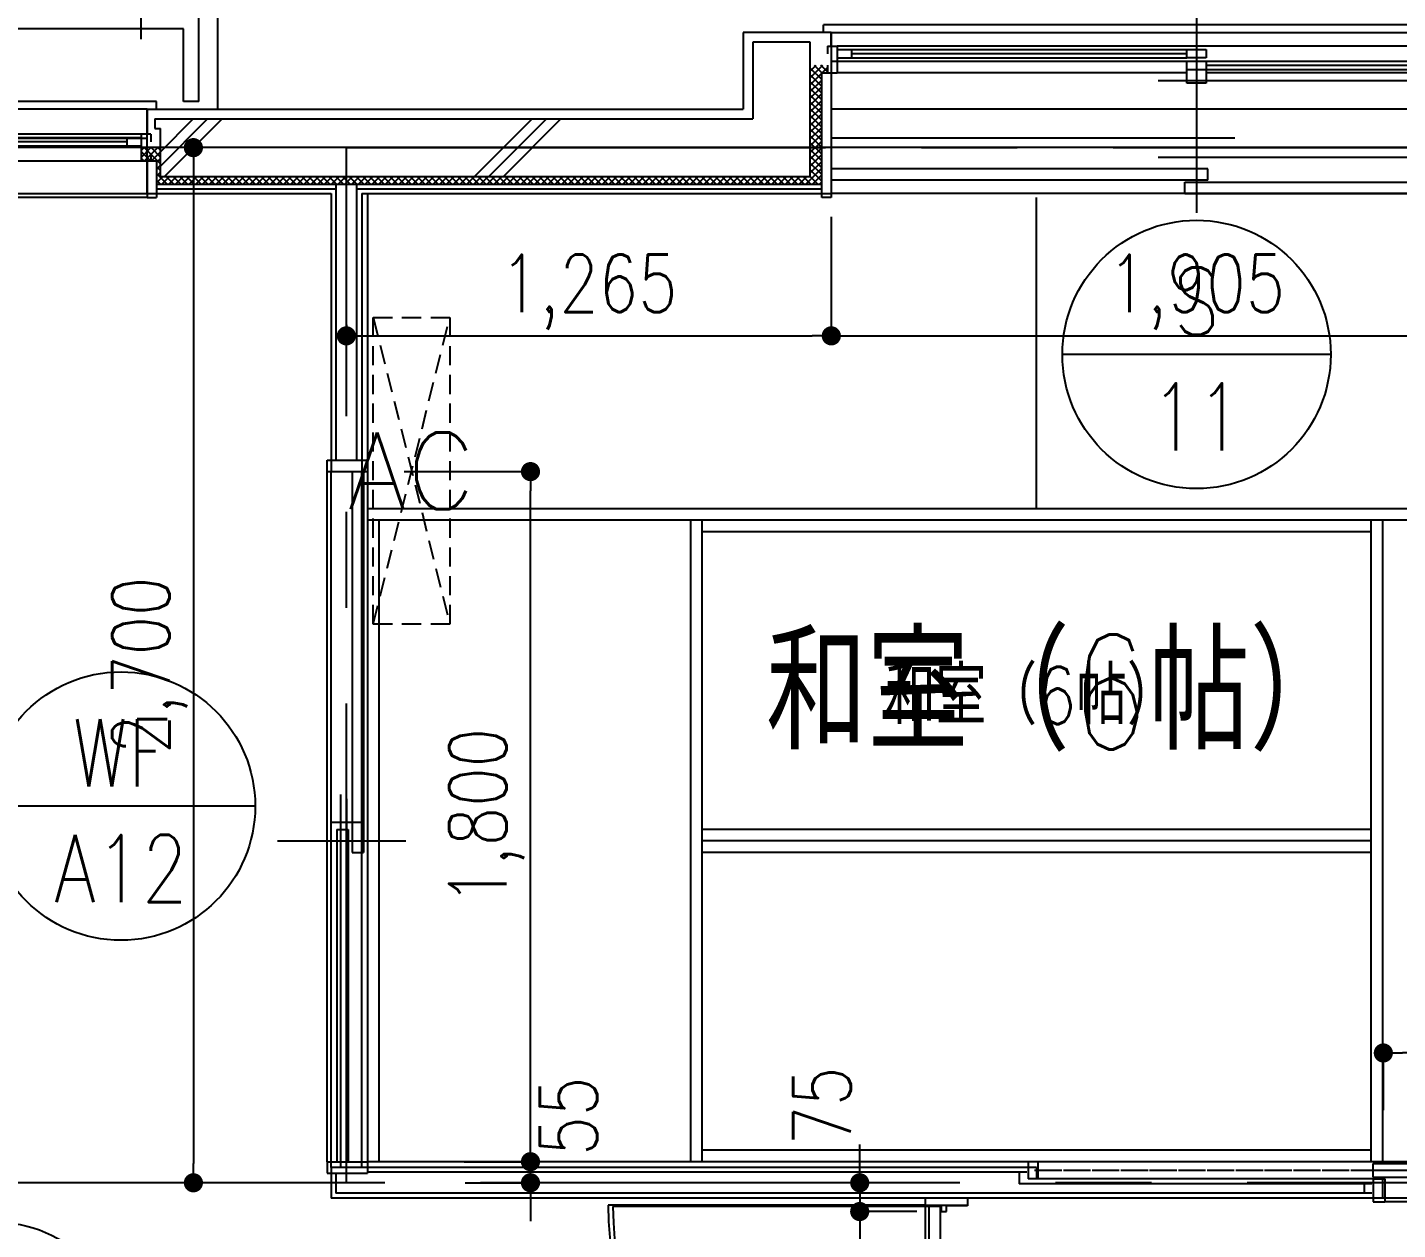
# Model space of a CAD drawing. Header units: millimetres. Extents: x 15495 to 166182, y -39946 to 18307.
# Drawn here: x 32159 to 35733, y 10109 to 13245 of the extents above; entities that cross this region are included whole.
import ezdxf
from ezdxf.enums import TextEntityAlignment as Align

# ---------------------------------------------------------------- set-up
doc = ezdxf.new("R2010")
doc.units = ezdxf.units.MM
doc.header["$LTSCALE"] = 1000
for name, pattern in [('CENTER', [2, 1.25, -0.25, 0.25, -0.25]), ('DASHED', [0.75, 0.5, -0.25]), ('DASHED2', [0.375, 0.25, -0.125])]:
    doc.linetypes.add(name, pattern=pattern)
doc.layers.get('0').update_dxf_attribs({"linetype": 'CONTINUOUS'})
for name, color, linetype in [('DT_ID', 13, 'CONTINUOUS'), ('E_TEXT', 3, 'CONTINUOUS'), ('F_FINI1-50', 190, 'CONTINUOUS'), ('F_FITT1-100', 5, 'CONTINUOUS'), ('F_FITT1-50', 5, 'CONTINUOUS'), ('F_FITT2-100', 1, 'CONTINUOUS'), ('F_FITT2-50', 1, 'CONTINUOUS'), ('K-A_EQP-50', 60, 'CONTINUOUS'), ('SF-A_ELSE-100', 6, 'CONTINUOUS'), ('SF-A_ELSE-50', 6, 'CONTINUOUS'), ('SF-A_EQP-50', 60, 'CONTINUOUS'), ('SF-DT_ID-100', 13, 'CONTINUOUS'), ('SF-E_DIM-50', 3, 'CONTINUOUS'), ('SF-E_GRID-100', 1, 'CENTER'), ('SF-E_GRID-50', 1, 'CENTER'), ('SF-E_TEXT-100', 3, 'CONTINUOUS'), ('SF-E_TEXT-50', 3, 'CONTINUOUS'), ('SF-F_FINI1-100', 190, 'CONTINUOUS'), ('SF-F_FINI1-50', 190, 'CONTINUOUS'), ('SF-F_FINI2-50', 1, 'CONTINUOUS'), ('SF-F_FITT1-100', 5, 'CONTINUOUS'), ('SF-F_FITT1-50', 5, 'CONTINUOUS'), ('SF-F_FITT2-50', 1, 'CONTINUOUS'), ('SF-F_HAT1-50', 9, 'CONTINUOUS'), ('SF-F_LAY2-100', 6, 'CONTINUOUS'), ('SF-F_LAY2-50', 6, 'CONTINUOUS'), ('SF-H-AREA-50', 1, 'CENTER'), ('SF-R_EWALL-50', 7, 'CONTINUOUS'), ('SF-U_FIRE-50', 9, 'CONTINUOUS'), ('SF-U_LGS-50', 120, 'CONTINUOUS'), ('TF-F_FITT1-50', 5, 'CONTINUOUS')]:
    doc.layers.add(name, color=color, linetype=linetype)
doc.styles.add('DIM', font='romans.shx', dxfattribs={"width": 0.8, "bigfont": 'bigfont.shx'})
doc.styles.add('ROOM', font='romans.shx', dxfattribs={"width": 0.8, "bigfont": 'bigfont.shx'})
doc.styles.get("Standard").update_dxf_attribs({"font": 'txt.shx', "bigfont": 'bigfont.shx'})
doc.styles.add('TATE', font='TXT', dxfattribs={"height": 50, "bigfont": 'BIGFONT'})
doc.dimstyles.new('DIM50_3_3', dxfattribs={"dimscale": 50, "dimtxt": 3, "dimasz": 1, "dimexe": 0, "dimexo": 1, "dimgap": 0.5, "dimtad": 1, "dimdec": 1, "dimdsep": 46, "dimlunit": 6, "dimtxsty": 'DIM', "dimblk1": 'DOT', "dimblk2": 'DOT', "dimsah": 1, "dimcen": 1, "dimclrd": 256, "dimclre": 256, "dimclrt": 256, "dimadec": 0, "dimazin": 0, "dimtfac": 1, "dimtdec": 1, "dimtix": 1, "dimtmove": 2, "dimatfit": 3, "dimldrblk": 'DOT', "dimfxl": 1, "dimtvp": 0.833333, "dimtolj": 1, "dimarcsym": 0})

# ---------------------------------------------------------------- blocks, each defined once
blk = doc.blocks.new('TATEGU-KIGOU')
at = {"color": 2}
blk.add_line((350, 0), (-350, 0), dxfattribs=at)
blk.add_circle((0, 0), 350, dxfattribs=at)
at = {"color": 2, "style": 'ROOM', "width": 0.8}
for tag, p in [('建具種別', (0, 51.6)), ('建具番号', (0, -250.1))]:
    blk.add_attdef(tag, text='', height=175, dxfattribs=at).set_placement(p, align=Align.CENTER)
at = {"flags": 1}
for tag, p in [('内法寸法（W）', (-414, -713.8)), ('内法寸法（H）', (-414, -1063.8)), ('階', (-373.6, -1414.3)), ('部屋名', (-373.6, -1786.8)), ('メーカー名', (-373.6, -2148.9)), ('値段', (-373.6, -2498.9)), ('重量', (-373.6, -2848.9)), ('建具形状', (-373.6, -3199)), ('開閉方式', (-373.6, -3549)), ('取付場所', (-373.6, -3899)), ('見込', (-373.6, -4296.3)), ('扉厚', (-373.6, -4646.3)), ('仕上', (-373.6, -4996.3)), ('ガラス', (-373.6, -5346.3)), ('建具金物', (-373.6, -5696.3)), ('枠形状', (-373.6, -6046.3)), ('沓摺形状', (-373.6, -6396.3)), ('特記事項', (-373.6, -6746.3)), ('防火性能', (-373.6, -7096.3))]:
    blk.add_attdef(tag, p, '', height=175, dxfattribs=at)
blk = doc.blocks.new('WD-A11_100')
at = {"layer": 'F_FITT1-100'}
for q in [(-867.2, 415), (-40.2, -412.4)]:
    blk.add_line((-40, 415), q, dxfattribs=at)
blk.add_arc((-39.8, 415), 827.4, 180, 269.9719, dxfattribs=at)
blk = doc.blocks.new('WF-A11_100')
at = {"layer": 'F_FITT1-100'}
for p, q in [((0, 0), (857.5, 0)), ((887.5, -72.5), (0, -72.5))]:
    blk.add_line(p, q, dxfattribs=at)
at = {"layer": 'F_FITT1-100', "linetype": 'DASHED', "ltscale": 0.1}
blk.add_line((1760, -72.5), (887.5, -72.5), dxfattribs=at)
blk = doc.blocks.new('WF-A12_100')
at = {"layer": 'F_FITT1-100'}
for p, q in [((40, 1815), (-40, 1815)), ((-14.1, 1815), (-14.1, 842.4)), ((16.4, 987.6), (16.4, 0)), ((40, 915), (-40, 915))]:
    blk.add_line(p, q, dxfattribs=at)
at = {"layer": 'F_FITT2-100'}
for p, q in [((-40, 1815), (-40, 0)), ((40, 1815), (40, 0))]:
    blk.add_line(p, q, dxfattribs=at)
blk = doc.blocks.new('ROOM')
at = {"layer": 'DT_ID', "flags": 1}
for tag, p in [('室番号', (0, 500)), ('面積', (0, -500)), ('内装制限', (0, -1000)), ('仕上レベル', (0, -1500)), ('スラブレベル', (0, -2000)), ('天井高', (0, -2500)), ('床下地', (0, -3000)), ('床仕上', (0, -3500)), ('巾木高さ', (0, -4000)), ('巾木仕上', (0, -4500)), ('壁下地', (0, -5000)), ('壁仕上', (0, -5500)), ('天井下地', (0, -6000)), ('天井仕上', (0, -6500)), ('見切縁', (0, -7000)), ('備考', (0, -7500))]:
    blk.add_attdef(tag, p, '', height=300, dxfattribs=at)
at = {"layer": 'E_TEXT', "style": 'ROOM', "width": 0.8}
blk.add_attdef('室名', (0, 0), '', height=300, dxfattribs=at)
blk = doc.blocks.new('AW-2_100')
at = {"layer": 'F_FITT1-100'}
for p, q in [((-100, 25), (615, 25)), ((100, -25), (-615, -25))]:
    blk.add_line(p, q, dxfattribs=at)
at = {"layer": 'F_FITT2-100'}
for p, q in [((615, 100), (-615, 100)), ((-615, -120), (615, -120))]:
    blk.add_line(p, q, dxfattribs=at)
at = {"layer": 'SF-F_FITT1-100'}
blk.add_line((0, -200), (0, 200), dxfattribs=at)
blk = doc.blocks.new('AW-3_100')
at = {"layer": 'F_FITT1-100'}
for p, q in [((952.5, -31.6), (952.5, -164.4)), ((852.5, -75), (1905, -75)), ((1052.5, -125), (0, -125))]:
    blk.add_line(p, q, dxfattribs=at)
at = {"layer": 'F_FITT2-100'}
for p, q in [((1905, 0), (0, 0)), ((0, -200), (1905, -200))]:
    blk.add_line(p, q, dxfattribs=at)
blk = doc.blocks.new('S-11_100')
at = {"layer": 'F_FITT1-100'}
for p, q in [((952.5, 192), (952.5, 50.9)), ((852.5, 145), (1905, 145)), ((1052.5, 95), (0, 95))]:
    blk.add_line(p, q, dxfattribs=at)
at = {"layer": 'F_FITT2-100'}
blk.add_line((0, 0), (1905, 0), dxfattribs=at)
blk = doc.blocks.new('SF-BLOCK_100')
at = {"layer": 'SF-A_ELSE-100'}
for p, q in [((2615, 13100), (2615, 13400)), ((2565, 13120), (2565, 13350)), ((2525, 13310), (1105, 13310)), ((2525, 13120), (2525, 13310)), ((2565, 13120), (2525, 13120))]:
    blk.add_line(p, q, dxfattribs=at)
at = {"layer": 'SF-E_GRID-100'}
blk.add_line((34193.36, 13000), (-9114.95, 13000), dxfattribs=at)
at = {"layer": 'SF-F_FINI1-100'}
for p, q in [((4215, 13300), (3985, 13300)), ((3985, 13300), (3985, 13100)), ((4215, 13300), (4215, 12880)), ((2430, 13100), (3985, 13100)), ((2430, 12880), (2430, 13100)), ((2430, 12880), (2910, 12880)), ((2910, 12880), (2910, 12155)), ((2990, 12880), (2990, 12155)), ((2990, 12880), (4215, 12880)), ((4750, 10340), (2910, 10340)), ((2910, 10340), (2910, 10260)), ((4750, 10340), (4750, 10310)), ((5652.5, 10310), (4750, 10310)), ((5652.5, 10310), (5652.5, 10260)), ((4460.31, 10260), (2910, 10260)), ((4460.31, 10240.32), (4460.31, 10260)), ((5652.5, 10260), (4570.31, 10260)), ((4570.31, 10260), (4570.31, 10240.32)), ((4570.31, 10240.32), (4460.31, 10240.32))]:
    blk.add_line(p, q, dxfattribs=at)
at = {"layer": 'SF-F_FITT1-100'}
for p, q in [((2910, 12155), (2990, 12155)), ((4500, 9414.47), (4500, 10238.47))]:
    blk.add_line(p, q, dxfattribs=at)
at = {"layer": 'SF-F_LAY2-100'}
for p, q in [((4750, 12058.33), (4750, 12870)), ((6495, 12028.33), (3005, 12028.33)), ((3877.5, 12028.33), (3877.5, 10355)), ((5622.5, 12028.33), (5622.5, 10355)), ((5622.5, 11191.67), (3877.5, 11191.67))]:
    blk.add_line(p, q, dxfattribs=at)
at = {"layer": 'SF-DT_ID-100'}
for p, values in [((5167.69, 12460.53), {'建具種別': 'S', '建具番号': '11'}), ((2362.2, 11282.49), {'建具種別': 'WF', '建具番号': 'A12'}), ((2028.99, 9848.1), {'建具種別': 'WD', '建具番号': 'A18'})]:
    blk.add_blockref('TATEGU-KIGOU', p, dxfattribs=at).add_auto_attribs(values)
at = {"layer": 'SF-E_TEXT-100'}
ref = blk.add_blockref('ROOM', (4044.96, 11429.9), dxfattribs=at)
ref.add_attrib('室名', '和室（6帖）', (4044.96, 11429.9), dxfattribs={"height": 300, "style": 'ROOM', "width": 0.8})
at = {"layer": 'SF-F_FITT1-100', "xscale": -1}
for name, p in [('AW-3_100', (6120, 13300)), ('S-11_100', (6120, 12880))]:
    blk.add_blockref(name, p, dxfattribs=at)
at = {"layer": 'SF-F_FITT1-100'}
for name, p in [('AW-2_100', (1815, 13000)), ('WD-A11_100', (4500, 9826.47))]:
    blk.add_blockref(name, p, dxfattribs=at)
at = {"layer": 'SF-F_FITT1-100', "xscale": -1, "rotation": 180}
blk.add_blockref('WF-A12_100', (2950, 12155), dxfattribs=at)
at = {"layer": 'SF-F_FITT1-100', "xscale": -1, "yscale": -1}
blk.add_blockref('WF-A11_100', (6505.36, 10260), dxfattribs=at)
blk = doc.blocks.new('DOT')
at = {"color": 0, "linetype": 'ByBlock'}
blk.add_line((-0.5, 0), (-1, 0), dxfattribs=at)
at = {"color": 0, "linetype": 'ByBlock', "const_width": 0.5}
blk.add_lwpolyline([(-0.25, 0, 1), (0.25, 0, 1)], format="xyb", close=True, dxfattribs=at)
blk = doc.blocks.new('*D313')
at = {"layer": 'SF-E_DIM-50', "lineweight": -2}
for p, q in [((34478.8, 10156), (34329.8, 10156)), ((34329.8, 10106), (34329.8, 9406)), ((34478.8, 9356), (34329.8, 9356))]:
    blk.add_line(p, q, dxfattribs=at)
at = {"layer": 'SF-E_DIM-50', "lineweight": -2, "xscale": 50, "yscale": 50, "zscale": 50}
for p, rotation in [((34329.8, 10156), 90), ((34329.8, 9356), 270)]:
    blk.add_blockref('DOT', p, dxfattribs=dict(at, rotation=rotation))
at = {"layer": 'SF-E_DIM-50', "insert": (34228.9, 9799), "char_height": 150, "attachment_point": 5, "rotation": 90, "style": 'DIM'}
blk.add_mtext('\\A1;800', dxfattribs=at)
blk = doc.blocks.new('_DOT')
at = {"color": 0, "linetype": 'ByBlock'}
blk.add_line((-0.5, 0), (-1, 0), dxfattribs=at)
at = {"color": 0, "linetype": 'ByBlock', "const_width": 0.5}
blk.add_lwpolyline([(-0.25, 0, 1), (0.25, 0, 1)], format="xyb", close=True, dxfattribs=at)
blk = doc.blocks.new('*D453')
at = {"layer": 'SF-E_DIM-50', "lineweight": -2}
for p, q in [((32583.1, 10231), (31551, 10231)), ((31551, 9331), (31551, 10181)), ((32073.1, 9281), (31551, 9281))]:
    blk.add_line(p, q, dxfattribs=at)
at = {"layer": 'SF-E_DIM-50', "lineweight": -2, "xscale": 50, "yscale": 50, "zscale": 50}
for p, rotation in [((31551, 10231), 90), ((31551, 9281), 270)]:
    blk.add_blockref('DOT', p, dxfattribs=dict(at, rotation=rotation))
at = {"layer": 'SF-E_DIM-50', "insert": (31451, 9756), "char_height": 150, "attachment_point": 5, "rotation": 90, "style": 'DIM'}
blk.add_mtext('\\A1;950', dxfattribs=at)
blk = doc.blocks.new('WD-A11_50')
at = {"layer": 'F_FITT1-50'}
for p, q in [((-30.5, -61.8), (-854.5, -61.8)), ((70.3, -40), (-39.7, -40)), ((-39.7, -60), (-39.7, -40)), ((1.8, -60), (-39.7, -60)), ((0, -61.8), (-30.5, -61.8)), ((-30.5, -61.8), (-30.5, -888.1)), ((0, -886.7), (0, -60.4)), ((1.8, -60), (1.8, -75)), ((15.7, -75), (15.7, -60)), ((70.3, -60), (15.7, -60)), ((70.3, -40), (70.3, -60)), ((1.8, -75), (15.7, -75)), ((117.2, -475), (-122.8, -475)), ((-39.7, -890), (-39.7, -910)), ((1.8, -890), (-39.7, -890)), ((0, -888.1), (-30.5, -888.1)), ((1.8, -875), (15.7, -875)), ((1.8, -890), (1.8, -875)), ((15.7, -875), (15.7, -890)), ((70.3, -890), (15.7, -890)), ((70.3, -910), (70.3, -890))]:
    blk.add_line(p, q, dxfattribs=at)
blk.add_arc((-28.5, -62.2), 826, 179.9767, 269.8636, dxfattribs=at)
blk = doc.blocks.new('*D342')
at = {"layer": 'SF-E_DIM-50', "lineweight": -2}
for p, q in [((35695.7, 10420), (35695.7, 10569.6)), ((36485.7, 10569.6), (35745.7, 10569.6)), ((36535.7, 10391.6), (36535.7, 10569.6))]:
    blk.add_line(p, q, dxfattribs=at)
at = {"layer": 'SF-E_DIM-50', "lineweight": -2, "xscale": 50, "yscale": 50, "zscale": 50, "rotation": 180}
blk.add_blockref('DOT', (35695.7, 10569.6), dxfattribs=at)
at = {"layer": 'SF-E_DIM-50', "lineweight": -2, "xscale": 50, "yscale": 50, "zscale": 50}
blk.add_blockref('DOT', (36535.7, 10569.6), dxfattribs=at)
at = {"layer": 'SF-E_DIM-50', "insert": (36115.7, 10669.6), "char_height": 150, "attachment_point": 5, "style": 'DIM'}
blk.add_mtext('\\A1;840', dxfattribs=at)
blk = doc.blocks.new('WF-A11_50')
at = {"layer": 'F_FINI1-50'}
blk.add_line((-900, 50), (-1775, 50), dxfattribs=at)
at = {"layer": 'F_FITT1-50'}
for p, q in [((-1800, 95), (-1800, 50)), ((-1775, 95), (-1800, 95)), ((-1775, 95), (-1775, 50)), ((-900, 55), (-900, 90)), ((-900, 90), (-35, 90)), ((-35, 55), (-35, 90)), ((-30, 95), (-30, -10)), ((0, 95), (-30, 95)), ((0, 95), (0, -10)), ((-1775, 50), (-1800, 50)), ((-900, 55), (-35, 55)), ((-900, 50), (-900, -10)), ((-900, 50), (-870, 50)), ((-870, 50), (-870, -10)), ((-900, -10), (-870, -10)), ((0, -10), (-30, -10))]:
    blk.add_line(p, q, dxfattribs=at)
at = {"layer": 'F_FITT1-50', "linetype": 'DASHED2', "ltscale": 0.1}
blk.add_line((-1775, 72.5), (-900, 72.5), dxfattribs=at)
at = {"layer": 'F_FITT2-50'}
blk.add_line((-30, -10), (-870, -10), dxfattribs=at)
blk = doc.blocks.new('*D350')
at = {"layer": 'SF-E_DIM-50', "lineweight": -2}
for p, q in [((34255.7, 12751), (34255.7, 12440.1)), ((36160.7, 12751), (36160.7, 12440.1)), ((34305.7, 12440.1), (36110.7, 12440.1))]:
    blk.add_line(p, q, dxfattribs=at)
at = {"layer": 'SF-E_DIM-50', "lineweight": -2, "xscale": 50, "yscale": 50, "zscale": 50, "rotation": 180}
blk.add_blockref('DOT', (34255.7, 12440.1), dxfattribs=at)
at = {"layer": 'SF-E_DIM-50', "lineweight": -2, "xscale": 50, "yscale": 50, "zscale": 50}
blk.add_blockref('DOT', (36160.7, 12440.1), dxfattribs=at)
at = {"layer": 'SF-E_DIM-50', "insert": (35208.2, 12554.4), "char_height": 150, "attachment_point": 5, "style": 'DIM'}
blk.add_mtext('\\A1;1,905', dxfattribs=at)
blk = doc.blocks.new('AC1')
at = {"layer": 'K-A_EQP-50', "linetype": 'DASHED2', "ltscale": 0.2}
for p, q in [((0, 800), (200, 800)), ((0, 0), (0, 800)), ((0, 0), (200, 800)), ((0, 800), (200, 0)), ((200, 800), (200, 0)), ((200, 0), (0, 0))]:
    blk.add_line(p, q, dxfattribs=at)
at = {"layer": 'K-A_EQP-50', "style": 'TATE'}
blk.add_text('AC', height=200, dxfattribs=at).set_placement((100, 400), align=Align.MIDDLE)
blk = doc.blocks.new('*D348')
at = {"layer": 'SF-E_DIM-50', "lineweight": -2}
for p, q in [((34255.7, 12751), (34255.7, 12440.1)), ((32990.7, 12469), (32990.7, 12440.1)), ((33040.7, 12440.1), (34205.7, 12440.1))]:
    blk.add_line(p, q, dxfattribs=at)
at = {"layer": 'SF-E_DIM-50', "lineweight": -2, "xscale": 50, "yscale": 50, "zscale": 50, "rotation": 180}
blk.add_blockref('DOT', (32990.7, 12440.1), dxfattribs=at)
at = {"layer": 'SF-E_DIM-50', "lineweight": -2, "xscale": 50, "yscale": 50, "zscale": 50}
blk.add_blockref('DOT', (34255.7, 12440.1), dxfattribs=at)
at = {"layer": 'SF-E_DIM-50', "insert": (33623.2, 12554.4), "char_height": 150, "attachment_point": 5, "style": 'DIM'}
blk.add_mtext('\\A1;1,265', dxfattribs=at)
blk = doc.blocks.new('*D346')
at = {"layer": 'SF-E_DIM-50', "lineweight": -2}
for p, q in [((32772.8, 12931), (32591.7, 12931)), ((32591.7, 12881), (32591.7, 10281)), ((33061.5, 10231), (32591.7, 10231))]:
    blk.add_line(p, q, dxfattribs=at)
at = {"layer": 'SF-E_DIM-50', "lineweight": -2, "xscale": 50, "yscale": 50, "zscale": 50}
for p, rotation in [((32591.7, 12931), 90), ((32591.7, 10231), 270)]:
    blk.add_blockref('DOT', p, dxfattribs=dict(at, rotation=rotation))
at = {"layer": 'SF-E_DIM-50', "insert": (32477.5, 11581), "char_height": 150, "attachment_point": 5, "rotation": 90, "style": 'DIM'}
blk.add_mtext('\\A1;2,700', dxfattribs=at)
blk = doc.blocks.new('*D349')
at = {"layer": 'SF-E_DIM-50', "lineweight": -2}
for p, q in [((33141.9, 12086), (33471, 12086)), ((33471, 10336), (33471, 12036)), ((33301.8, 10286), (33471, 10286))]:
    blk.add_line(p, q, dxfattribs=at)
at = {"layer": 'SF-E_DIM-50', "lineweight": -2, "xscale": 50, "yscale": 50, "zscale": 50}
for p, rotation in [((33471, 12086), 90), ((33471, 10286), 270)]:
    blk.add_blockref('DOT', p, dxfattribs=dict(at, rotation=rotation))
at = {"layer": 'SF-E_DIM-50', "insert": (33356.7, 11186), "char_height": 150, "attachment_point": 5, "rotation": 90, "style": 'DIM'}
blk.add_mtext('\\A1;1,800', dxfattribs=at)
blk = doc.blocks.new('*D451')
at = {"layer": 'SF-E_DIM-50', "lineweight": -2}
for p, q in [((33471, 10336), (33471, 10386)), ((33297.6, 10286), (33471, 10286)), ((33471, 10231), (33471, 10286)), ((33300.2, 10231), (33471, 10231)), ((33471, 10181), (33471, 10131))]:
    blk.add_line(p, q, dxfattribs=at)
at = {"layer": 'SF-E_DIM-50', "lineweight": -2, "xscale": 50, "yscale": 50, "zscale": 50}
for p, rotation in [((33471, 10286), 270), ((33471, 10231), 90)]:
    blk.add_blockref('DOT', p, dxfattribs=dict(at, rotation=rotation))
at = {"layer": 'SF-E_DIM-50', "insert": (33570, 10404.8), "char_height": 150, "attachment_point": 5, "rotation": 90, "style": 'DIM'}
blk.add_mtext('\\A1;55', dxfattribs=at)
blk = doc.blocks.new('WF-A12_50')
at = {"layer": 'F_FITT1-50'}
for p, q in [((-95, 0), (10, 0)), ((-95, -30), (-95, 0)), ((10, -30), (10, 0)), ((-95, -30), (10, -30)), ((-70, -896.666625), (-70, -30)), ((-40, -896.666625), (-40, -30)), ((-30, -1830.003375), (-30, -836.666625)), ((-30, -836.666625), (0, -836.666625)), ((0, -1830.003375), (0, -836.666625)), ((-225, -866.666625), (110, -866.666625)), ((-70, -896.666625), (-40, -896.666625)), ((-95, -1830.003375), (10, -1830.003375)), ((-95, -1830.003375), (-95, -1860.003375)), ((10, -1860.003375), (10, -1830.003375)), ((-95, -1860.003375), (10, -1860.003375))]:
    blk.add_line(p, q, dxfattribs=at)
at = {"layer": 'F_FITT2-50'}
blk.add_line((10, -1830.003375), (10, -30), dxfattribs=at)
blk = doc.blocks.new('*D450')
at = {"layer": 'SF-E_DIM-50', "lineweight": -2}
for p, q in [((34329.8, 10281), (34329.8, 10331)), ((34334.8, 10231), (34329.8, 10231)), ((34329.8, 10231), (34329.8, 10156)), ((34478.8, 10156), (34329.8, 10156)), ((34329.8, 10106), (34329.8, 10056))]:
    blk.add_line(p, q, dxfattribs=at)
at = {"layer": 'SF-E_DIM-50', "lineweight": -2, "xscale": 50, "yscale": 50, "zscale": 50}
for p, rotation in [((34329.8, 10231), 270), ((34329.8, 10156), 90)]:
    blk.add_blockref('DOT', p, dxfattribs=dict(at, rotation=rotation))
at = {"layer": 'SF-E_DIM-50', "insert": (34231.4, 10431.2), "char_height": 150, "attachment_point": 5, "rotation": 90, "style": 'DIM'}
blk.add_mtext('\\A1;75', dxfattribs=at)
blk = doc.blocks.new('*D353')
at = {"layer": 'SF-E_DIM-50', "lineweight": -2}
for p, q in [((31255.7, 13195.4), (31255.7, 13952.6)), ((32405.7, 13952.6), (31305.7, 13952.6)), ((32455.7, 13214.1), (32455.7, 13952.6))]:
    blk.add_line(p, q, dxfattribs=at)
at = {"layer": 'SF-E_DIM-50', "lineweight": -2, "xscale": 50, "yscale": 50, "zscale": 50, "rotation": 180}
blk.add_blockref('DOT', (31255.7, 13952.6), dxfattribs=at)
at = {"layer": 'SF-E_DIM-50', "lineweight": -2, "xscale": 50, "yscale": 50, "zscale": 50}
blk.add_blockref('DOT', (32455.7, 13952.6), dxfattribs=at)
at = {"layer": 'SF-E_DIM-50', "insert": (31855.7, 14066.9), "char_height": 150, "attachment_point": 5, "style": 'DIM'}
blk.add_mtext('\\A1;1,200', dxfattribs=at)
blk = doc.blocks.new('*D352')
at = {"layer": 'SF-E_DIM-50', "lineweight": -2}
for p, q in [((32990.7, 13984.8), (32990.7, 13952.6)), ((32455.7, 13214.1), (32455.7, 13952.6)), ((32940.7, 13952.6), (32505.7, 13952.6))]:
    blk.add_line(p, q, dxfattribs=at)
at = {"layer": 'SF-E_DIM-50', "lineweight": -2, "xscale": 50, "yscale": 50, "zscale": 50, "rotation": 180}
blk.add_blockref('DOT', (32455.7, 13952.6), dxfattribs=at)
at = {"layer": 'SF-E_DIM-50', "lineweight": -2, "xscale": 50, "yscale": 50, "zscale": 50}
blk.add_blockref('DOT', (32990.7, 13952.6), dxfattribs=at)
at = {"layer": 'SF-E_DIM-50', "insert": (32723.2, 14052.6), "char_height": 150, "attachment_point": 5, "style": 'DIM'}
blk.add_mtext('\\A1;535', dxfattribs=at)
blk = doc.blocks.new('AW-2_50')
at = {"layer": 'F_FITT1-50'}
for p, q in [((-615, 130), (-640, 130)), ((-640, 35), (-640, 130)), ((-615, 35), (-615, 130)), ((615, 35), (615, 130)), ((615, 130), (640, 130)), ((640, 35), (640, 130)), ((-24.99975, 4), (-24.99975, 61.5)), ((-24.99975, 61.5), (25.00025, 61.5)), ((25.00025, 61.5), (25.00025, 4)), ((-640, 35), (-625, 35)), ((-625, 15), (-625, 35)), ((-625, 35), (-600, 35)), ((-600, -35), (-600, 35)), ((-600, 26), (-562, 26)), ((-600, 4), (-562, 4)), ((-562, 4), (-562, 26)), ((-562, 15), (-24.99975, 15)), ((25.00025, 26), (-24.99975, 26)), ((25.00025, 4), (-24.99975, 4)), ((625, 35), (600, 35)), ((600, -35), (600, 35)), ((625, 15), (625, 35)), ((640, 35), (625, 35)), ((-625, -35), (-625, -15)), ((-625, -35), (-600, -35)), ((-24.99975, -26), (-24.99975, -4)), ((-24.99975, -4), (25.00025, -4)), ((25.00025, -26), (-24.99975, -26)), ((25.00025, -4), (25.00025, -26)), ((562, -15), (25.00025, -15)), ((562, -26), (562, -4)), ((600, -4), (562, -4)), ((600, -26), (562, -26)), ((625, -35), (600, -35)), ((625, -35), (625, -15))]:
    blk.add_line(p, q, dxfattribs=at)
at = {"layer": 'F_FITT2-50'}
for p, q in [((615, 130), (-615, 130)), ((-600, 35), (-24.99975, 35)), ((-562, 26), (-24.99975, 26)), ((-562, 4), (-24.99975, 4)), ((600, 35), (25.00025, 35)), ((600, -35), (-600, -35)), ((562, -4), (25.00025, -4)), ((562, -26), (25.00025, -26)), ((-639.999375, -100), (-639.999375, -120)), ((639.999375, -100), (639.999375, -120)), ((639.999375, -120), (-639.999375, -120))]:
    blk.add_line(p, q, dxfattribs=at)
at = {"layer": 'TF-F_FITT1-50'}
blk.add_line((0, 200), (0, -200), dxfattribs=at)
blk = doc.blocks.new('S-11_50')
at = {"layer": 'F_FITT1-50'}
for p, q in [((-922.50025, 75), (-1905.0005, 75)), ((-922.50025, 45), (-922.50025, 75)), ((-922.50025, 45), (-1905.0005, 45)), ((-982.50025, 40), (-0.00025, 40)), ((-982.50025, 10), (-982.50025, 40)), ((-982.50025, 10), (-0.00025, 10))]:
    blk.add_line(p, q, dxfattribs=at)
blk = doc.blocks.new('AW-3_50')
at = {"layer": 'F_FITT1-50'}
for p, q in [((-1182.50025, 115.000125), (-1182.50025, -469.999875)), ((-2145.00025, -34.999875), (-2120.00025, -34.999875)), ((-2145.00025, -34.999875), (-2145.00025, -54.999875)), ((-2120.00025, -34.999875), (-2120.00025, -104.999875)), ((-245.00025, -34.999875), (-245.00025, -104.999875)), ((-220, -34.999875), (-245, -34.999875)), ((-220, -34.999875), (-220, -54.999875)), ((-2120.00025, -43.999875), (-2082.00025, -43.999875)), ((-2120.00025, -65.999875), (-2082.00025, -65.999875)), ((-2082.00025, -43.999875), (-2082.00025, -65.999875)), ((-1207.5005, -54.999875), (-2082.00025, -54.999875)), ((-1207.5005, -43.999875), (-1157.5005, -43.999875)), ((-1207.5005, -65.999875), (-1207.5005, -43.999875)), ((-1157.5005, -65.999875), (-1207.5005, -65.999875)), ((-1157.5005, -43.999875), (-1157.5005, -65.999875)), ((-2160.00025, -429.999875), (-2160.00025, -104.999875)), ((-2160.00025, -104.999875), (-2145.00025, -104.999875)), ((-2145.00025, -84.999875), (-2145.00025, -104.999875)), ((-2145.00025, -104.999875), (-2120.00025, -104.999875)), ((-2135.00025, -104.999875), (-2135.00025, -429.999875)), ((-1207.5005, -73.999875), (-1157.5005, -73.999875)), ((-1207.5005, -131.499875), (-1207.5005, -73.999875)), ((-1207.5005, -95.999875), (-1157.5005, -95.999875)), ((-1157.5005, -73.999875), (-1157.5005, -131.499875)), ((-1157.5005, -84.999875), (-283, -84.999875)), ((-245.00025, -73.999875), (-283, -73.999875)), ((-283, -73.999875), (-283, -95.999875)), ((-245.00025, -95.999875), (-283, -95.999875)), ((-220, -104.999875), (-245, -104.999875)), ((-230, -104.999875), (-230, -429.999875)), ((-220, -84.999875), (-220, -104.999875)), ((-205, -104.999875), (-220, -104.999875)), ((-205, -429.999875), (-205, -104.999875)), ((-1157.5005, -131.499875), (-1207.5005, -131.499875)), ((-2135.0005, -429.999875), (-2160.0005, -429.999875)), ((-230.00025, -429.999875), (-205.00025, -429.999875))]:
    blk.add_line(p, q, dxfattribs=at)
at = {"layer": 'F_FITT2-50'}
for p, q in [((-209.999, 20), (-2155.00075, 20)), ((-2155.00075, 0), (-2155.00075, 20)), ((-209.999, 0), (-209.999, 20)), ((-245, -34.999875), (-2120.00025, -34.999875)), ((-2082.00025, -43.999875), (-1207.5005, -43.999875)), ((-2082.00025, -65.999875), (-1207.5005, -65.999875)), ((-1207.5005, -104.999875), (-2120.00025, -104.999875)), ((-1157.5005, -73.999875), (-283, -73.999875)), ((-1157.5005, -95.999875), (-283, -95.999875)), ((-245, -104.999875), (-1157.5005, -104.999875))]:
    blk.add_line(p, q, dxfattribs=at)
blk = doc.blocks.new('SF-BLOCK_50')
at = {"layer": 'SF-F_HAT1-50'}
h = blk.add_hatch(dxfattribs=at)
h.set_pattern_fill('RC2', color=256, scale=50, style=0)
h.set_pattern_definition([(45, (-28400.75, -37379.5), (-441.942, 441.942), []), (45, (-28363.25, -37379.5), (-441.942, 441.942), []), (45, (-28325.75, -37379.5), (-441.942, 441.942), [])])
h.paths.add_polyline_path([(4160, 12925), (4160, 13275), (4010, 13275), (4010, 13075), (2450, 13075), (2450.01, 13050.04), (2465.01, 13050.04), (2465.01, 12925)])
at = {"layer": 'SF-U_FIRE-50'}
h = blk.add_hatch(dxfattribs=at)
h.set_pattern_fill('ANSI37', color=256, scale=100, style=0)
h.set_pattern_definition([(45, (-28400.745, -37379.51), (-8.8388348, 8.8388348), []), (135, (-28400.745, -37379.51), (-8.8388348, -8.8388348), [])])
h.paths.add_polyline_path([(4190, 13195), (4205, 13195), (4205, 13215), (4160, 13215), (4160, 13000), (4190, 13000)])
h.paths.add_polyline_path([(4190, 13000), (4160, 13000), (4160, 12925), (2465.01, 12925), (2465.01, 13000), (2415, 13000), (2415, 12965), (2440, 12965), (2455, 12965), (2455, 12905), (4190, 12905)])
at = {"layer": 'SF-A_ELSE-50'}
for p, q in [((2615, 13100), (2615, 13400)), ((2565, 13120), (2565, 13350)), ((2525, 13310), (1105, 13310)), ((2525, 13120), (2525, 13310)), ((2565, 13120), (2525, 13120))]:
    blk.add_line(p, q, dxfattribs=at)
at = {"layer": 'SF-E_GRID-50'}
blk.add_line((31351.03, 13000), (-4082.3, 13000), dxfattribs=at)
at = {"layer": 'SF-F_FINI1-50'}
for p, q in [((4215, 13300), (3985, 13300)), ((3985, 13300), (3985, 13100)), ((4215, 13265), (4215, 13300)), ((2430, 13100), (3985, 13100)), ((2430, 13100), (2430, 13035)), ((2455, 12880), (2910, 12880)), ((2910, 12880), (2910, 12185)), ((2990, 12880), (2990, 12185)), ((2990, 12880), (4190, 12880)), ((4725, 10340), (3005, 10340)), ((2910, 10325), (2910, 10260)), ((4460.31, 10260), (2910, 10260)), ((5625, 10260), (4570.31, 10260))]:
    blk.add_line(p, q, dxfattribs=at)
at = {"layer": 'SF-F_FINI2-50'}
for p, q in [((2455, 12892.5), (2922.5, 12892.5)), ((2977.5, 12892.5), (4190, 12892.5))]:
    blk.add_line(p, q, dxfattribs=at)
at = {"layer": 'SF-F_FITT1-50'}
blk.add_line((2950, 11301.67), (2950, 10355), dxfattribs=at)
at = {"layer": 'SF-F_FITT2-50'}
blk.add_line((2900, 10355), (2900, 12155), dxfattribs=at)
at = {"layer": 'SF-F_LAY2-50'}
for p, q in [((3005, 12880), (3005, 10355)), ((4750, 12058.33), (4750, 12870)), ((6510, 12058.33), (3005, 12058.33)), ((6495, 12028.33), (3005, 12028.33)), ((3035, 12028.33), (3035, 10355)), ((3847.5, 12028.33), (3847.5, 10355)), ((3877.5, 12028.33), (3877.5, 10355)), ((5622.5, 12028.33), (5622.5, 10355)), ((5652.5, 12028.33), (5652.5, 10355)), ((5622.5, 11998.33), (3877.5, 11998.33)), ((5622.5, 11221.67), (3877.5, 11221.67)), ((5622.5, 11191.67), (3877.5, 11191.67)), ((5622.5, 11161.67), (3877.5, 11161.67)), ((5622.5, 10385), (3877.5, 10385)), ((6495, 10355), (3005, 10355))]:
    blk.add_line(p, q, dxfattribs=at)
at = {"layer": 'SF-H-AREA-50'}
blk.add_lwpolyline([(2950, 13000), (6550, 13000), (6550, 10300), (2950, 10300)], close=True, dxfattribs=at)
at = {"layer": 'SF-R_EWALL-50'}
for p, q in [((4160, 13275), (4010, 13275)), ((4010, 13275), (4010, 13075)), ((4160, 12925), (4160, 13275)), ((2450, 13075), (4010, 13075)), ((2450, 13075), (2450, 13050)), ((2450, 13050), (2465.01, 13050)), ((2465.01, 12925), (2465.01, 13050)), ((2465.01, 12925), (4160, 12925))]:
    blk.add_line(p, q, dxfattribs=at)
at = {"layer": 'SF-U_FIRE-50'}
blk.add_line((2455, 12905), (4190, 12905), dxfattribs=at)
at = {"layer": 'SF-U_LGS-50'}
for p, q in [((2922.5, 12905), (2922.5, 12185)), ((2977.5, 12185), (2977.5, 12905)), ((2922.5, 10325), (2922.5, 10272.5)), ((4725, 10327.5), (3005, 10327.5)), ((4705, 10327.5), (4705, 10297.5)), ((5625, 10297.5), (4705, 10297.5)), ((5605, 10297.5), (5605, 10272.5)), ((5625, 10272.5), (2922.5, 10272.5))]:
    blk.add_line(p, q, dxfattribs=at)
at = {"layer": 'SF-A_EQP-50'}
blk.add_blockref('AC1', (3020, 11757.35), dxfattribs=at)
at = {"layer": 'SF-E_TEXT-50'}
ref = blk.add_blockref('ROOM', (4355.4, 11496.16), dxfattribs=dict(at, xscale=0.5, yscale=0.5, zscale=0.5))
ref.add_attrib('室名', '和室（6帖）', (4355.4, 11496.16), dxfattribs={"height": 150, "style": 'ROOM', "width": 0.8})
at = {"layer": 'SF-F_FITT1-50'}
for name, p in [('AW-3_50', (6350, 13300)), ('S-11_50', (6120, 12870)), ('WF-A11_50', (6528.68, 10260)), ('WD-A11_50', (4500, 10300))]:
    blk.add_blockref(name, p, dxfattribs=at)
at = {"layer": 'SF-F_FITT1-50', "yscale": -1}
for name, p in [('AW-2_50', (1815, 13000)), ('WF-A12_50', (2995, 10325))]:
    blk.add_blockref(name, p, dxfattribs=at)
at = {"layer": 'SF-E_DIM-50'}
for base, p1, p2, angle, picture, middle in [((1215, 14021.6), (2415, 13233.12), (1215, 13214.41), 180, '*D353', (1815, 14135.89)), ((2415, 14021.6), (2950, 14003.82), (2415, 13233.12), 180, '*D352', (2682.5, 14121.6)), ((2551.04, 10300), (2782.08, 13000), (3070.77, 10300), 270, '*D346', (2436.75, 11650)), ((3430.31, 12155), (3211.07, 10355), (3051.22, 12155), 270, '*D349', (3316.02, 11255)), ((5655, 10638.63), (6495, 10410.63), (5655, 10438.98), 180, '*D342', (6075, 10738.63)), ((1510.34, 10300), (2082.36, 9350), (2592.35, 10300), 270, '*D453', (1410.34, 9825))]:
    dim = blk.add_linear_dim(base=base, p1=p1, p2=p2, angle=angle, dimstyle='DIM50_3_3', dxfattribs=at)
    dim.commit()
    dim.dimension.update_dxf_attribs({"geometry": picture, "text_midpoint": middle, "insert": (-30040.71, 69)})
for base, p1, p2, picture, middle in [((4215, 12509.08), (2950, 12588.05), (4215, 12870), '*D348', (3582.5, 12623.37)), ((6120, 12509.08), (4215, 12870), (6120, 12870), '*D350', (5167.5, 12623.37))]:
    dim = blk.add_linear_dim(base=base, p1=p1, p2=p2, dimstyle='DIM50_3_3', dxfattribs=at)
    dim.commit()
    dim.dimension.update_dxf_attribs({"geometry": picture, "text_midpoint": middle, "insert": (-30040.71, 69)})
for base, p1, p2, angle, picture, middle in [((3430.31, 10355), (3209.5, 10300), (3206.91, 10355), 270, '*D451', (3529.26, 10473.81)), ((4289.11, 10225), (4344.1, 10300), (4488.11, 10225), 90, '*D450', (4190.7, 10500.23)), ((4289.11, 9425), (4488.11, 10225), (4488.11, 9425), 90, '*D313', (4188.15, 9867.95))]:
    dim = blk.add_linear_dim(base=base, p1=p1, p2=p2, angle=angle, dimstyle='DIM50_3_3', dxfattribs=at)
    dim.commit()
    dim.dimension.update_dxf_attribs({"geometry": picture, "text_midpoint": middle, "dimtype": 128, "insert": (-30040.71, 69)})

msp = doc.modelspace()

# ---------------------------------------------------------------- block references
for name in ['SF-BLOCK_100', 'SF-BLOCK_50']:
    msp.add_blockref(name, (30040.7, -69))

doc.saveas('drawing.dxf')
